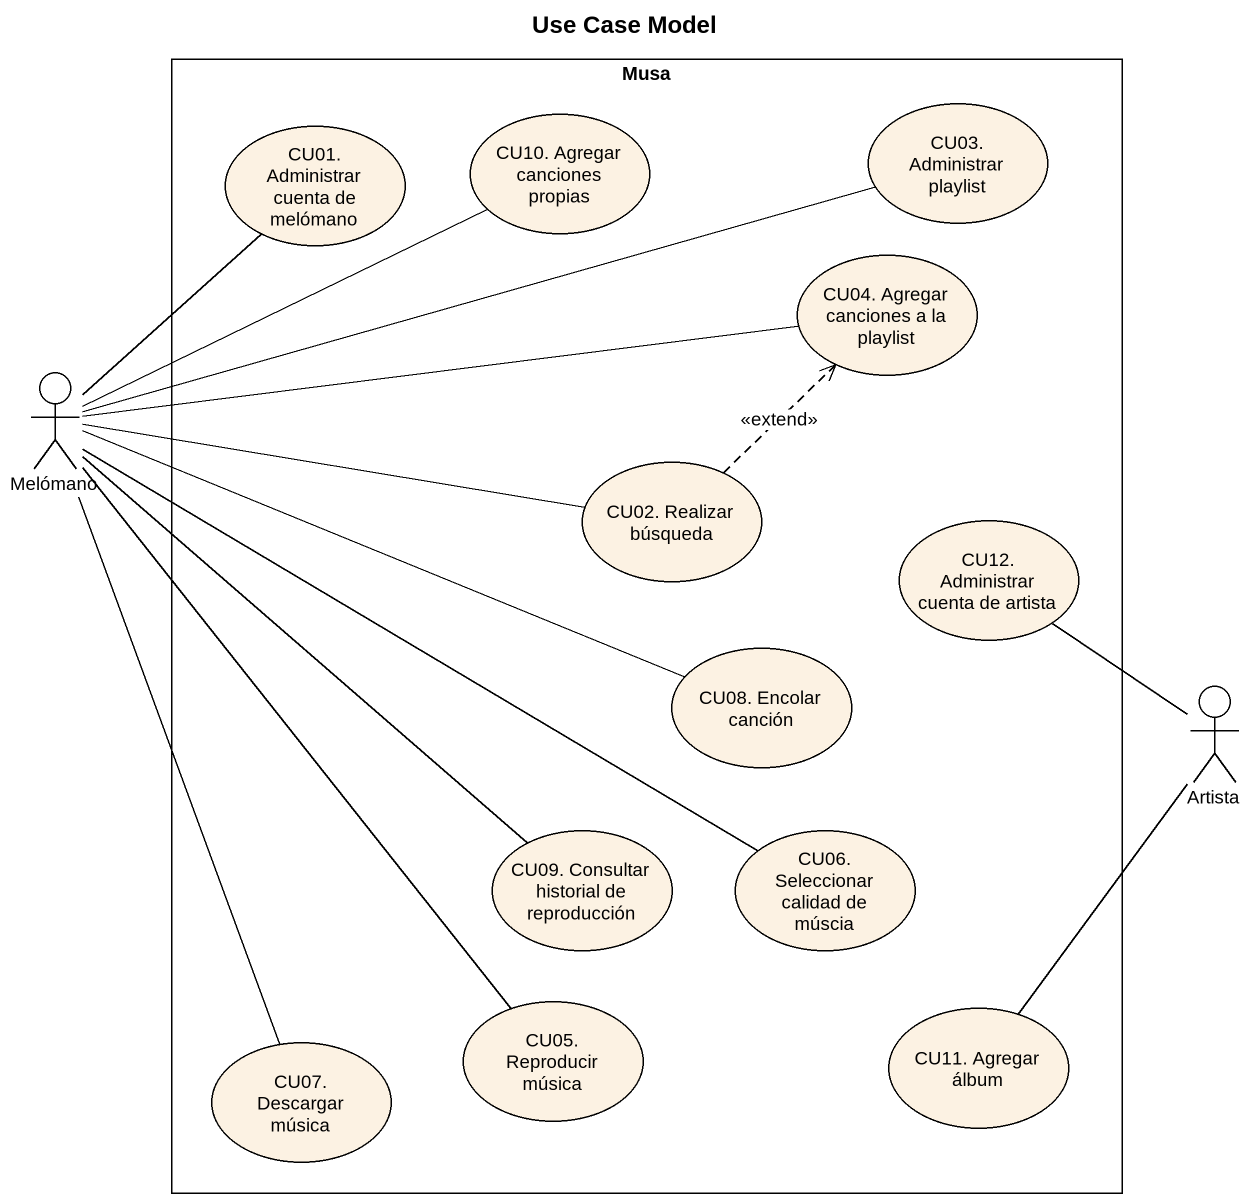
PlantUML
@startuml
title Use Case Model
rectangle Musa {
  usecase "CU10. Agregar canciones propias" as CU10_Agregar_canciones
  usecase "CU03. Administrar playlist" as CU03_Administrar_playlist
  usecase "CU01. Administrar cuenta de melómano" as CU01_Administrar_cuenta_de
  usecase "CU04. Agregar canciones a la playlist" as CU04_Agregar_canciones_a_la
  usecase "CU02. Realizar búsqueda" as CU02_Realizar_búsqueda
  usecase "CU12. Administrar cuenta de artista" as CU12_Administrar_cuenta_de
  usecase "CU08. Encolar canción" as CU08_Encolar_canción
  usecase "CU09. Consultar historial de reproducción" as CU09_Consultar_historial_de
  usecase "CU06. Seleccionar calidad de múscia" as CU06_Seleccionar_calidad_de
  usecase "CU07. Descargar música" as CU07_Descargar_música
  usecase "CU05. Reproducir música" as CU05_Reproducir_música
  usecase "CU11. Agregar álbum" as CU11_Agregar_álbum
}
actor Melómano
actor Artista
Melómano -right- CU10_Agregar_canciones
Melómano -right- CU03_Administrar_playlist
Melómano -up- CU01_Administrar_cuenta_de
Melómano -right- CU04_Agregar_canciones_a_la
Melómano -right- CU02_Realizar_búsqueda
Melómano -right- CU08_Encolar_canción
Melómano -- CU09_Consultar_historial_de
Melómano -right- CU06_Seleccionar_calidad_de
Melómano -- CU07_Descargar_música
Melómano -- CU05_Reproducir_música
CU02_Realizar_búsqueda .up.> CU04_Agregar_canciones_a_la : <<extend>>
Artista -up- CU12_Administrar_cuenta_de
Artista -- CU11_Agregar_álbum
@enduml
